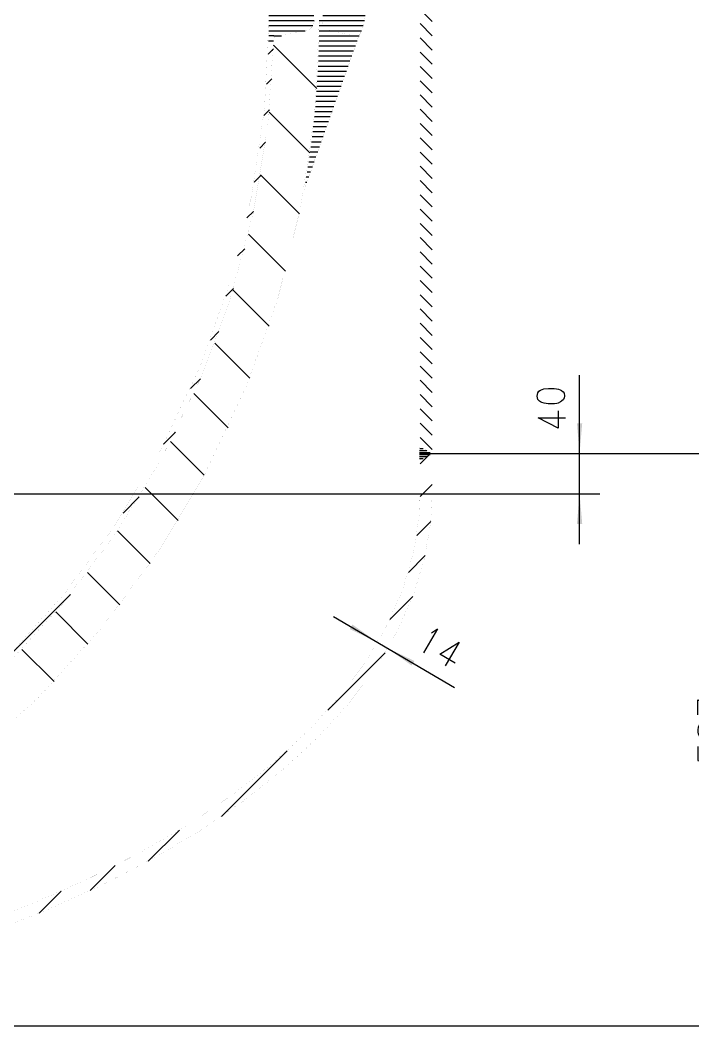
# Model space of a CAD drawing. Extents: x 0 to 8410, y 0 to 11890.
# Drawn here: x 3803 to 4470, y 3922 to 4919 of the extents above; entities that cross this region are included whole.
import ezdxf

# ---------------------------------------------------------------- set-up
doc = ezdxf.new("R2010")
doc.units = 0
doc.header["$MEASUREMENT"] = 0
doc.layers.add('6', color=7, linetype='Continuous')
doc.layers.add('7', color=7, linetype='Continuous')

# ---------------------------------------------------------------- blocks, each defined once
blk = doc.blocks.new('BLKENT104')
at = {"layer": '6', "color": 1, "linetype": 'Continuous'}
blk.add_line((4199.04, 4489.35), (4613.5, 4489.35), dxfattribs=at)
blk = doc.blocks.new('BLKENT112')
at = {"layer": '6', "color": 1, "linetype": 'Continuous'}
for p, q in [((4357.95, 4399.35), (4357.95, 4566.85)), ((4199.04, 4489.35), (4377.95, 4489.35)), ((4243.28, 4449.35), (4377.95, 4449.35))]:
    blk.add_line(p, q, dxfattribs=at)
at = {"layer": '6', "color": 2, "linetype": 'Continuous'}
for p, q in [((4315.95, 4546.06), (4316.65, 4549.36)), ((4316.65, 4542.95), (4315.95, 4546.06)), ((4316.65, 4549.36), (4317.63, 4551)), ((4317.63, 4551), (4319.17, 4552.01)), ((4319.17, 4552.01), (4322.53, 4553.29)), ((4322.53, 4553.29), (4327.01, 4553.84)), ((4327.01, 4553.84), (4330.65, 4553.84)), ((4330.65, 4553.84), (4332.61, 4553.75)), ((4332.61, 4553.75), (4335.13, 4553.38)), ((4335.13, 4553.38), (4336.95, 4552.93)), ((4336.95, 4552.93), (4338.77, 4552.38)), ((4338.77, 4552.38), (4340.17, 4551.64)), ((4340.17, 4551.64), (4341.71, 4550.55)), ((4341.71, 4550.55), (4342.55, 4548.99)), ((4342.55, 4548.99), (4343.11, 4546.52)), ((4343.11, 4546.15), (4342.69, 4544.32)), ((4317.21, 4542.04), (4316.65, 4542.95)), ((4318.19, 4541.03), (4317.21, 4542.04)), ((4319.31, 4540.39), (4318.19, 4541.03)), ((4320.57, 4539.75), (4319.31, 4540.39)), ((4322.67, 4539.11), (4320.57, 4539.75)), ((4326.73, 4538.56), (4322.67, 4539.11)), ((4331.63, 4538.56), (4326.73, 4538.56)), ((4333.03, 4538.65), (4331.63, 4538.56)), ((4335.41, 4538.83), (4333.03, 4538.65)), ((4336.67, 4539.29), (4335.41, 4538.83)), ((4339.05, 4540.39), (4336.67, 4539.29)), ((4340.17, 4541.12), (4339.05, 4540.39)), ((4341.85, 4542.95), (4340.17, 4541.12)), ((4342.69, 4544.32), (4341.85, 4542.95)), ((4336.67, 4531.7), (4336.67, 4514.4)), ((4336.67, 4514.4), (4316.79, 4524.65)), ((4316.79, 4524.65), (4343.95, 4524.65))]:
    blk.add_line(p, q, dxfattribs=at)
at = {"layer": '6', "color": 1, "linetype": 'Continuous'}
for points in [[(4357.95, 4489.35), (4355.33, 4519.24), (4360.56, 4519.24)], [(4357.95, 4449.35), (4360.56, 4419.46), (4355.33, 4419.46)]]:
    blk.add_solid(points, dxfattribs=at)
blk = doc.blocks.new('BLKENT113')
at = {"layer": '6', "color": 1, "linetype": 'Continuous'}
for p, q in [((4199.04, 4489.35), (4536.92, 4489.35)), ((4516.92, 3921.91), (4516.92, 4489.35)), ((3348.8, 3921.91), (4536.92, 3921.91))]:
    blk.add_line(p, q, dxfattribs=at)
at = {"layer": '6', "color": 2, "linetype": 'Continuous'}
for p, q in [((4475.2, 4230.16), (4475.2, 4245.26)), ((4475.2, 4245.26), (4477.3, 4243.98)), ((4477.3, 4243.98), (4480.1, 4242.42)), ((4480.1, 4242.42), (4484.3, 4240.23)), ((4484.3, 4240.23), (4487.52, 4238.86)), ((4487.52, 4238.86), (4488.92, 4238.31)), ((4488.92, 4238.31), (4490.74, 4237.85)), ((4490.74, 4237.85), (4493.12, 4237.03)), ((4493.12, 4237.03), (4495.5, 4236.48)), ((4495.5, 4236.48), (4497.88, 4235.93)), ((4497.88, 4235.93), (4502.78, 4235.2)), ((4475.48, 4218.08), (4475.2, 4215.34)), ((4476.46, 4219.91), (4475.48, 4218.08)), ((4478.14, 4221.56), (4476.46, 4219.91)), ((4479.96, 4222.2), (4478.14, 4221.56)), ((4486.12, 4218.27), (4485.42, 4214.97)), ((4487.24, 4220.28), (4486.12, 4218.27)), ((4489.48, 4221.65), (4487.24, 4220.28)), ((4491.72, 4222.2), (4489.48, 4221.65)), ((4495.5, 4222.2), (4491.72, 4222.2)), ((4497.46, 4222.2), (4495.5, 4222.2)), ((4499.14, 4221.74), (4497.46, 4222.2)), ((4500.68, 4220.92), (4499.14, 4221.74)), ((4502.22, 4219.18), (4500.68, 4220.92)), ((4502.78, 4216.25), (4502.22, 4219.18)), ((4475.2, 4215.34), (4475.2, 4213.05)), ((4475.2, 4213.05), (4475.62, 4211.31)), ((4475.62, 4211.31), (4476.6, 4209.85)), ((4476.6, 4209.85), (4478.28, 4208.38)), ((4478.28, 4208.38), (4480.1, 4207.38)), ((4480.1, 4207.38), (4481.92, 4207.1)), ((4481.92, 4207.1), (4485.28, 4206.55)), ((4485.42, 4214.97), (4485.84, 4211.31)), ((4485.84, 4211.31), (4487.1, 4208.93)), ((4487.1, 4208.93), (4488.64, 4207.38)), ((4488.64, 4207.38), (4489.76, 4206.74)), ((4497.74, 4206.74), (4499.7, 4207.29)), ((4499.7, 4207.29), (4501.38, 4208.48)), ((4501.38, 4208.48), (4502.5, 4210.67)), ((4502.5, 4210.67), (4502.78, 4213.78)), ((4502.78, 4213.78), (4502.78, 4216.25)), ((4475.06, 4198.78), (4475.06, 4184.87)), ((4485.28, 4206.55), (4495.36, 4206.55)), ((4487.24, 4196.03), (4488.64, 4197.68)), ((4488.64, 4197.68), (4489.9, 4198.32)), ((4489.9, 4198.32), (4491.58, 4198.69)), ((4491.58, 4198.69), (4494.38, 4198.87)), ((4494.38, 4198.87), (4497.18, 4198.59)), ((4495.36, 4206.55), (4497.74, 4206.74)), ((4497.18, 4198.59), (4498.72, 4198.04)), ((4498.72, 4198.04), (4500.12, 4197.22)), ((4500.12, 4197.22), (4501.66, 4195.39)), ((4486.12, 4192.55), (4487.24, 4196.03)), ((4486.12, 4189.9), (4486.12, 4192.55)), ((4486.82, 4187.16), (4486.12, 4189.9)), ((4488.36, 4184.14), (4486.82, 4187.16)), ((4501.66, 4195.39), (4502.64, 4193.1)), ((4502.36, 4188.44), (4501.66, 4186.79)), ((4502.64, 4189.81), (4502.36, 4188.44)), ((4502.64, 4193.1), (4502.64, 4189.81)), ((4475.06, 4184.87), (4488.36, 4184.14)), ((4489.76, 4177.82), (4492, 4176.91)), ((4498.86, 4184.14), (4498.02, 4183.59)), ((4499.84, 4184.59), (4498.86, 4184.14)), ((4501.66, 4186.79), (4499.84, 4184.59)), ((4492.98, 4168.21), (4491.58, 4166.93)), ((4492, 4176.91), (4493.4, 4175.81)), ((4494.94, 4171.14), (4492.98, 4168.21)), ((4493.4, 4175.81), (4494.66, 4174.35)), ((4494.66, 4174.35), (4495.22, 4172.79)), ((4495.22, 4172.79), (4494.94, 4171.14)), ((4490.18, 4164.92), (4489.76, 4163.37)), ((4489.76, 4163.37), (4490.6, 4161.81)), ((4491.58, 4166.93), (4490.18, 4164.92)), ((4490.6, 4161.81), (4492.28, 4160.16)), ((4492.28, 4160.16), (4494.94, 4158.42))]:
    blk.add_line(p, q, dxfattribs=at)
at = {"layer": '6', "color": 1, "linetype": 'Continuous'}
for points in [[(4516.92, 4489.35), (4519.53, 4459.46), (4514.3, 4459.46)], [(4516.92, 3921.91), (4514.3, 3951.79), (4519.53, 3951.79)]]:
    blk.add_solid(points, dxfattribs=at)
blk = doc.blocks.new('BLKENT296')
at = {"layer": '6', "color": 1, "linetype": 'Continuous'}
blk.add_line((4114, 4327.69), (4233.82, 4257.27), dxfattribs=at)
at = {"layer": '6', "color": 2, "linetype": 'Continuous'}
for p, q in [((4217.08, 4315.33), (4203.18, 4291.67)), ((4211.21, 4311.48), (4217.08, 4315.33)), ((4219.5, 4290.37), (4238.41, 4302.31)), ((4238.41, 4302.31), (4224.65, 4278.9)), ((4234.41, 4281.6), (4219.5, 4290.37))]:
    blk.add_line(p, q, dxfattribs=at)
at = {"layer": '6', "color": 1, "linetype": 'Continuous'}
for points in [[(4157.1, 4302.35), (4130.01, 4315.24), (4132.66, 4319.75)], [(4167, 4296.54), (4194.09, 4283.65), (4191.44, 4279.14)]]:
    blk.add_solid(points, dxfattribs=at)
blk = doc.blocks.new('BLKENT336')
at = {"layer": '7', "color": 1, "linetype": 'Continuous'}
for p, q in [((4097.34, 4851.1), (4054.44, 4894)), ((4090.56, 4787.17), (4050.13, 4827.59)), ((4080.1, 4726.91), (4041.61, 4765.41)), ((4066.45, 4669.86), (4029.49, 4706.82)), ((4049.95, 4615.65), (4014.22, 4651.38)), ((4030.85, 4564.04), (3996.12, 4598.77)), ((4009.36, 4514.81), (3975.43, 4548.74)), ((3985.64, 4467.83), (3952.36, 4501.11)), ((3959.8, 4422.96), (3927.02, 4455.73)), ((3931.93, 4380.12), (3899.55, 4412.5)), ((3902.1, 4339.23), (3870, 4371.33)), ((3870.37, 4300.25), (3838.45, 4332.17)), ((3836.75, 4263.16), (3804.93, 4294.98))]:
    blk.add_line(p, q, dxfattribs=at)
blk = doc.blocks.new('BLKENT392')
at = {"layer": '7', "color": 1, "linetype": 'Continuous'}
for p, q in [((4199.04, 4488.35), (4209.8, 4488.35)), ((4199.05, 4490.35), (4209.8, 4490.35)), ((4199.13, 4486.35), (4206.33, 4486.35)), ((4199.16, 4492.35), (4206.33, 4492.35)), ((4199.36, 4494.35), (4202.87, 4494.35)), ((4199.31, 4484.35), (4202.87, 4484.35))]:
    blk.add_line(p, q, dxfattribs=at)
blk = doc.blocks.new('BLKENT405')
at = {"layer": '7', "color": 1, "linetype": 'Continuous'}
for p, q in [((4049.15, 4885.23), (4054.34, 4890.41)), ((4047.52, 4855.31), (4052.89, 4860.69)), ((4044.76, 4824.27), (4050.36, 4829.87)), ((4040.74, 4791.96), (4046.6, 4797.82)), ((4035.25, 4758.19), (4041.43, 4764.37)), ((4028.05, 4722.71), (4034.61, 4729.26)), ((4018.8, 4685.17), (4025.83, 4692.2)), ((4006.99, 4645.07), (4014.63, 4652.71)), ((3991.87, 4601.67), (4000.33, 4610.13)), ((3972.16, 4553.68), (3981.84, 4563.36)), ((3945.42, 4498.65), (3957.09, 4510.32)), ((3905.29, 4430.24), (3921.27, 4446.22)), ((3786.24, 4282.91), (3852.96, 4349.62))]:
    blk.add_line(p, q, dxfattribs=at)
blk = doc.blocks.new('BLKENT406')
at = {"layer": '7', "color": 1, "linetype": 'Continuous'}
for p, q in [((4099.8, 4918.35), (4102.8, 4918.35)), ((4099.73, 4908.35), (4111.75, 4908.35)), ((4099.78, 4913.35), (4104.14, 4913.35)), ((4099.57, 4898.35), (4137.33, 4898.35)), ((4099.66, 4903.35), (4135.27, 4903.35)), ((4099.29, 4888.35), (4133.78, 4888.35)), ((4099.44, 4893.35), (4135.56, 4893.35)), ((4098.91, 4878.35), (4130.23, 4878.35)), ((4099.12, 4883.35), (4132, 4883.35)), ((4098.43, 4868.35), (4126.67, 4868.35)), ((4098.68, 4873.35), (4128.45, 4873.35)), ((4097.84, 4858.35), (4123.12, 4858.35)), ((4098.15, 4863.35), (4124.9, 4863.35)), ((4097.14, 4848.35), (4119.56, 4848.35)), ((4097.5, 4853.35), (4121.34, 4853.35)), ((4096.34, 4838.35), (4116.01, 4838.35)), ((4096.75, 4843.35), (4117.79, 4843.35)), ((4095.43, 4828.35), (4112.46, 4828.35)), ((4095.9, 4833.35), (4114.23, 4833.35)), ((4094.41, 4818.35), (4108.9, 4818.35)), ((4094.94, 4823.35), (4110.68, 4823.35)), ((4093.29, 4808.35), (4105.35, 4808.35)), ((4093.87, 4813.35), (4107.12, 4813.35)), ((4092.06, 4798.35), (4101.79, 4798.35)), ((4092.69, 4803.35), (4103.57, 4803.35)), ((4090.72, 4788.35), (4098.24, 4788.35)), ((4091.41, 4793.35), (4100.02, 4793.35)), ((4089.28, 4778.35), (4094.69, 4778.35)), ((4090.01, 4783.35), (4096.46, 4783.35)), ((4087.72, 4768.35), (4091.13, 4768.35)), ((4088.51, 4773.35), (4092.91, 4773.35)), ((4086.06, 4758.35), (4087.58, 4758.35)), ((4086.9, 4763.35), (4089.35, 4763.35))]:
    blk.add_line(p, q, dxfattribs=at)
blk = doc.blocks.new('BLKENT411')
at = {"layer": '7', "color": 1, "linetype": 'Continuous'}
for p, q in [((4049.8, 4938.35), (4054.8, 4938.35)), ((4049.8, 4933.35), (4071.73, 4933.35)), ((4049.8, 4928.35), (4090.8, 4928.35)), ((4106.8, 4928.35), (4145.58, 4928.35)), ((4125.86, 4933.35), (4145.34, 4933.35)), ((4049.8, 4923.35), (4094.34, 4923.35)), ((4049.8, 4918.35), (4094.8, 4918.35)), ((4102.8, 4918.35), (4144.61, 4918.35)), ((4103.26, 4923.35), (4145.34, 4923.35)), ((4049.73, 4908.35), (4085.85, 4908.35)), ((4049.78, 4913.35), (4093.46, 4913.35)), ((4104.14, 4913.35), (4143.39, 4913.35)), ((4111.75, 4908.35), (4141.63, 4908.35)), ((4049.55, 4898.35), (4054.56, 4898.35)), ((4054.66, 4903.35), (4062.33, 4903.35)), ((4135.27, 4903.35), (4139.26, 4903.35))]:
    blk.add_line(p, q, dxfattribs=at)
blk = doc.blocks.new('BLKENT423')
at = {"layer": '7', "color": 1, "linetype": 'Continuous'}
for p, q in [((4211.8, 4917.5), (4199.8, 4929.5)), ((4211.8, 4903.36), (4199.8, 4915.36)), ((4211.8, 4889.22), (4199.8, 4901.22)), ((4211.8, 4875.08), (4199.8, 4887.08)), ((4211.8, 4860.94), (4199.8, 4872.94)), ((4211.8, 4846.79), (4199.8, 4858.79)), ((4211.8, 4832.65), (4199.8, 4844.65)), ((4211.8, 4818.51), (4199.8, 4830.51)), ((4211.8, 4804.37), (4199.8, 4816.37)), ((4211.8, 4790.23), (4199.8, 4802.22)), ((4211.8, 4776.08), (4199.8, 4788.08)), ((4211.8, 4761.94), (4199.8, 4773.94)), ((4211.8, 4747.8), (4199.8, 4759.8)), ((4211.8, 4733.66), (4199.8, 4745.66)), ((4211.8, 4719.51), (4199.8, 4731.51)), ((4211.8, 4705.37), (4199.8, 4717.37)), ((4211.8, 4691.23), (4199.8, 4703.23)), ((4211.8, 4677.09), (4199.8, 4689.09)), ((4211.8, 4662.95), (4199.8, 4674.95)), ((4211.8, 4648.8), (4199.8, 4660.8)), ((4211.8, 4634.66), (4199.8, 4646.66)), ((4211.8, 4620.52), (4199.8, 4632.52)), ((4211.8, 4606.38), (4199.8, 4618.38)), ((4211.8, 4592.24), (4199.8, 4604.23)), ((4211.8, 4578.09), (4199.8, 4590.09)), ((4211.8, 4563.95), (4199.8, 4575.95)), ((4211.8, 4549.81), (4199.8, 4561.81)), ((4211.8, 4535.67), (4199.8, 4547.67)), ((4211.8, 4521.52), (4199.8, 4533.52)), ((4211.8, 4507.38), (4199.8, 4519.38)), ((4211.8, 4493.24), (4199.8, 4505.24))]:
    blk.add_line(p, q, dxfattribs=at)
blk = doc.blocks.new('BLKENT427')
at = {"layer": '7', "color": 1, "linetype": 'Continuous'}
for p, q in [((4196.55, 4408.1), (4210.42, 4421.96)), ((4188.17, 4371.43), (4204.88, 4388.14)), ((4169.82, 4324.8), (4192.52, 4347.5)), ((4108.2, 4234.89), (4165, 4291.69)), ((4002.68, 4129.38), (4067.97, 4194.67)), ((3930.11, 4085.09), (3961.09, 4116.07)), ((3872.7, 4055.97), (3897.49, 4080.75)), ((3822.11, 4033.66), (3843.85, 4055.4)), ((3775.69, 4015.52), (3795.54, 4035.37)), ((3732.18, 4000.3), (3750.71, 4018.83)), ((3690.88, 3987.27), (3708.42, 4004.82)), ((3651.32, 3976), (3668.08, 3992.76)), ((3613.2, 3966.17), (3629.33, 3982.3)), ((3576.31, 3957.56), (3591.91, 3973.16)), ((3509.28, 3947.1), (3520.3, 3958.12)), ((3540.47, 3950.01), (3555.61, 3965.15)), ((3373.44, 3924.39), (3386.96, 3937.92)), ((3405.47, 3928.15), (3419.26, 3941.93)), ((3438.13, 3932.52), (3452.21, 3946.6))]:
    blk.add_line(p, q, dxfattribs=at)

msp = doc.modelspace()

# ---------------------------------------------------------------- linework, layer by layer
at = {"layer": '6'}
for p, q in [((4054.66, 4903.35), (4049.66, 4903.35)), ((4199.8, 4478.97), (4208.34, 4487.51)), ((4199.78, 4446.51), (4211.78, 4458.51)), ((2082.03, 4449.35), (4243.28, 4449.35))]:
    msp.add_line(p, q, dxfattribs=at)
at = {"layer": '6', "const_width": 0.03}
for points in [[(4199.8, 4496.12), (4199.8, 7424.59)], [(4211.8, 4449.06), (4211.8, 7411.26)], [(4094.8, 4918.35), (4102.8, 4918.35)], [(4086.88, 4908.57), (4054.8, 4901.75)], [(4110.72, 4908.57), (4138.84, 4902.59)], [(4054.8, 4896.75), (4049.51, 4896.75)], [(4084.55, 4749.85), (4138.84, 4902.59)], [(3996.91, 4489.35), (4199.04, 4489.35)], [(4209.8, 4490.35), (4199.8, 4496.12)], [(4209.8, 4488.35), (4199.8, 4482.58)], [(4209.8, 4490.35), (4211.8, 4490.35)], [(4209.8, 4488.35), (4211.8, 4488.35)], [(4199.8, 4448.95), (4199.8, 4482.58)], [(4198.93, 4427.98), (4199.8, 4449.75)], [(4210.36, 4421.37), (4211.8, 4449.64)], [(4193.31, 4391.09), (4198.93, 4427.98)], [(4204.03, 4384.52), (4210.36, 4421.37)], [(4182.52, 4354.5), (4193.31, 4391.09)], [(4192.7, 4347.97), (4204.03, 4384.52)], [(4166.6, 4318.37), (4182.52, 4354.5)], [(4176.42, 4311.91), (4192.7, 4347.97)], [(4145.63, 4282.9), (4166.6, 4318.37)], [(4155.27, 4276.49), (4176.42, 4311.91)], [(4119.71, 4248.25), (4145.63, 4282.9)], [(4129.35, 4241.9), (4155.27, 4276.49)], [(4088.98, 4214.6), (4119.71, 4248.25)], [(4098.78, 4208.29), (4129.35, 4241.9)], [(4053.59, 4182.11), (4088.98, 4214.6)], [(4063.71, 4175.83), (4098.78, 4208.29)], [(4013.71, 4150.96), (4053.59, 4182.11)], [(4024.3, 4144.66), (4063.71, 4175.83)], [(3969.54, 4121.28), (4013.71, 4150.96)], [(3980.74, 4114.94), (4024.3, 4144.66)], [(3921.3, 4093.23), (3969.54, 4121.28)], [(3933.24, 4086.81), (3980.74, 4114.94)], [(3869.23, 4066.95), (3921.3, 4093.23)], [(3882.01, 4060.39), (3933.24, 4086.81)], [(3813.59, 4042.57), (3869.23, 4066.95)], [(3827.32, 4035.83), (3882.01, 4060.39)], [(3754.65, 4020.21), (3813.59, 4042.57)], [(3769.41, 4013.22), (3827.32, 4035.83)]]:
    msp.add_lwpolyline(points, dxfattribs=at)
for points in [[(4138.84, 4902.59, 0.172432), (4144.8, 4937.38, -0.1)], [(2199.8, 4918.35, 0.998947), (4099.8, 4918.35, -0.1)], [(2249.8, 4919.35, 1), (4049.8, 4919.35, -0.1)], [(4086.88, 4908.57, 0.354092), (4094.8, 4918.35, -0.1)], [(4102.8, 4918.35, 0.354092), (4110.72, 4908.57, -0.1)], [(2244.97, 4901.71, 0.980698), (4054.63, 4901.71, -0.1)], [(4199.8, 4497.12, 0.0956076), (4199.8, 4481.2, -0.1)]]:
    msp.add_lwpolyline(points, format="xyb", dxfattribs=at)

# ---------------------------------------------------------------- block references
at = {"layer": '6'}
for name in ['BLKENT104', 'BLKENT423', 'BLKENT411', 'BLKENT406', 'BLKENT336', 'BLKENT405', 'BLKENT112', 'BLKENT113', 'BLKENT392', 'BLKENT427', 'BLKENT296']:
    msp.add_blockref(name, (0, 0), dxfattribs=at)

doc.saveas('drawing.dxf')
